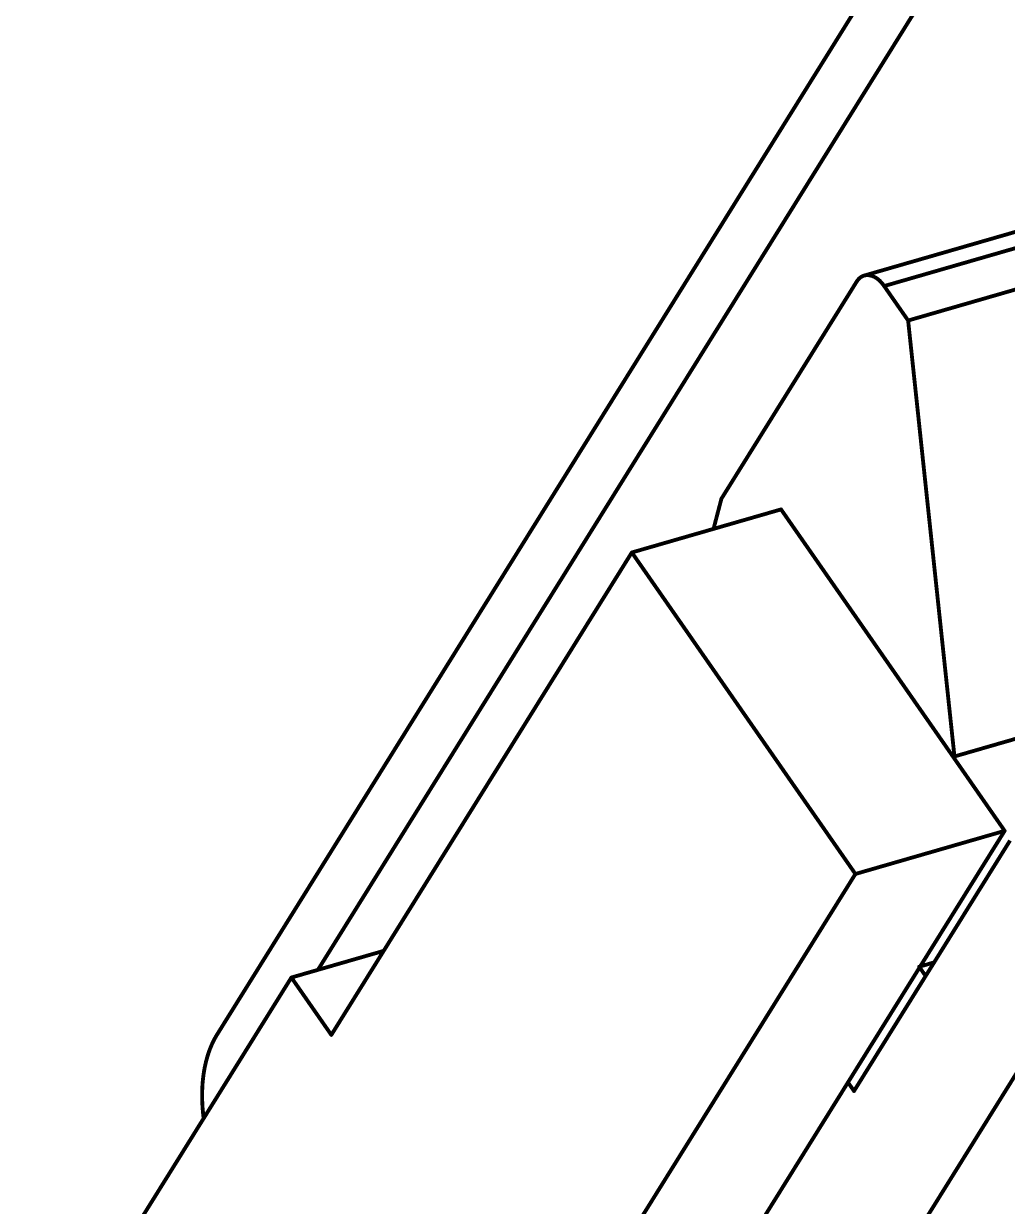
# Model space of a CAD drawing. Header units: millimetres. Extents: x 235 to 830, y 272 to 692.
# Drawn here: x 557.204 to 560.454, y 418.967 to 422.876 of the extents above; entities that cross this region are included whole.
import ezdxf

# ---------------------------------------------------------------- set-up
doc = ezdxf.new("R2010")
doc.units = ezdxf.units.MM
doc.layers.add('Mechanical1', color=6, linetype='Continuous')

msp = doc.modelspace()

# ---------------------------------------------------------------- linework, layer by layer
at = {"layer": 'Mechanical1', "const_width": 0.0127}
for points in [[(557.843, 419.5349), (561.1084, 424.778)], [(558.1761, 419.7485), (561.2139, 424.6262)], [(559.9813, 422.0431), (562.6381, 422.8107)], [(560.0472, 422.0084), (562.6693, 422.7659)], [(560.1264, 421.8945), (562.7484, 422.652)], [(559.5094, 421.3055), (559.9563, 422.0229)], [(559.9563, 422.0229), (559.9567, 422.0237)], [(559.958, 422.0255), (559.9585, 422.0263)], [(559.9585, 422.0263), (559.959, 422.0269)], [(559.959, 422.0269), (559.9594, 422.0275)], [(559.9594, 422.0275), (559.9599, 422.0281)], [(559.9599, 422.0281), (559.9603, 422.0286)], [(559.9603, 422.0286), (559.9607, 422.0291)], [(559.9607, 422.0291), (559.9611, 422.0295)], [(559.9611, 422.0295), (559.9614, 422.03)], [(559.9614, 422.03), (559.9618, 422.0304)], [(559.9618, 422.0304), (559.9622, 422.0308)], [(559.9622, 422.0308), (559.9625, 422.0312)], [(559.9625, 422.0312), (559.9629, 422.0316)], [(559.9629, 422.0316), (559.9632, 422.0319)], [(559.9632, 422.0319), (559.9636, 422.0323)], [(559.9636, 422.0323), (559.9639, 422.0326)], [(559.9639, 422.0326), (559.9643, 422.033)], [(559.9643, 422.033), (559.9646, 422.0333)], [(559.9646, 422.0333), (559.9649, 422.0336)], [(559.9649, 422.0336), (559.9653, 422.0339)], [(559.9653, 422.0339), (559.9656, 422.0342)], [(559.9656, 422.0342), (559.9659, 422.0345)], [(559.9659, 422.0345), (559.9663, 422.0348)], [(559.9663, 422.0348), (559.9666, 422.0351)], [(559.9666, 422.0351), (559.9669, 422.0354)], [(559.9669, 422.0354), (559.9673, 422.0357)], [(559.9673, 422.0357), (559.9676, 422.0359)], [(559.9676, 422.0359), (559.9679, 422.0362)], [(559.9679, 422.0362), (559.9683, 422.0365)], [(559.9683, 422.0365), (559.9686, 422.0367)], [(559.9686, 422.0367), (559.969, 422.037)], [(559.969, 422.037), (559.9693, 422.0372)], [(559.9693, 422.0372), (559.9696, 422.0375)], [(559.9696, 422.0375), (559.97, 422.0377)], [(559.97, 422.0377), (559.9703, 422.0379)], [(559.9703, 422.0379), (559.9707, 422.0382)], [(559.9807, 422.0429), (559.9813, 422.0431)], [(559.9813, 422.0431), (559.9818, 422.0433)], [(559.9824, 422.0434), (559.983, 422.0435)], [(559.983, 422.0435), (559.9835, 422.0437)], [(559.9835, 422.0437), (559.984, 422.0438)], [(559.984, 422.0438), (559.9846, 422.0439)], [(559.9846, 422.0439), (559.985, 422.044)], [(559.985, 422.044), (559.9855, 422.044)], [(559.9855, 422.044), (559.986, 422.0441)], [(559.986, 422.0441), (559.9864, 422.0442)], [(559.9864, 422.0442), (559.9869, 422.0442)], [(559.9869, 422.0442), (559.9873, 422.0443)], [(559.9873, 422.0443), (559.9878, 422.0443)], [(559.9878, 422.0443), (559.9883, 422.0444)], [(559.9883, 422.0444), (559.9888, 422.0444)], [(559.9888, 422.0444), (559.9892, 422.0444)], [(559.9892, 422.0444), (559.9897, 422.0444)], [(559.9897, 422.0444), (559.9902, 422.0445)], [(559.9902, 422.0445), (559.9906, 422.0445)], [(559.9906, 422.0445), (559.9911, 422.0445)], [(559.9911, 422.0445), (559.9915, 422.0445)], [(559.9915, 422.0445), (559.9919, 422.0445)], [(559.9919, 422.0445), (559.9923, 422.0445)], [(559.9923, 422.0445), (559.9927, 422.0445)], [(559.9927, 422.0445), (559.9931, 422.0444)], [(559.9931, 422.0444), (559.9935, 422.0444)], [(559.9935, 422.0444), (559.9939, 422.0444)], [(559.9939, 422.0444), (559.9944, 422.0444)], [(559.9944, 422.0444), (559.9948, 422.0443)], [(559.9948, 422.0443), (559.9953, 422.0443)], [(559.9953, 422.0443), (559.9958, 422.0443)], [(559.9958, 422.0443), (559.9963, 422.0442)], [(559.9963, 422.0442), (559.9967, 422.0441)], [(559.9967, 422.0441), (559.9972, 422.0441)], [(559.9972, 422.0441), (559.9977, 422.044)], [(559.9977, 422.044), (559.9982, 422.0439)], [(559.9982, 422.0439), (559.9987, 422.0439)], [(559.9987, 422.0439), (559.9991, 422.0438)], [(559.9991, 422.0438), (559.9996, 422.0437)], [(559.9996, 422.0437), (560.0001, 422.0436)], [(560.0001, 422.0436), (560.0006, 422.0435)], [(560.0006, 422.0435), (560.001, 422.0434)], [(560.001, 422.0434), (560.0015, 422.0433)], [(560.0015, 422.0433), (560.002, 422.0432)], [(560.002, 422.0432), (560.0025, 422.0431)], [(560.0025, 422.0431), (560.0031, 422.0429)], [(560.0031, 422.0429), (560.0036, 422.0428)], [(560.0036, 422.0428), (560.0042, 422.0427)], [(560.0042, 422.0427), (560.0047, 422.0425)], [(560.0047, 422.0425), (560.0053, 422.0423)], [(560.0053, 422.0423), (560.006, 422.0421)], [(560.006, 422.0421), (560.0066, 422.0419)], [(560.0066, 422.0419), (560.0073, 422.0417)], [(560.0073, 422.0417), (560.008, 422.0415)], [(560.008, 422.0415), (560.0087, 422.0412)], [(560.0087, 422.0412), (560.0096, 422.0409)], [(560.0096, 422.0409), (560.0105, 422.0405)], [(560.017, 422.0374), (560.0179, 422.0369)], [(560.0179, 422.0369), (560.0187, 422.0365)], [(560.0187, 422.0365), (560.0194, 422.036)], [(560.0194, 422.036), (560.0202, 422.0356)], [(560.0202, 422.0356), (560.0209, 422.0351)], [(560.0209, 422.0351), (560.0215, 422.0347)], [(560.0215, 422.0347), (560.0221, 422.0343)], [(560.0221, 422.0343), (560.0227, 422.0339)], [(560.0227, 422.0339), (560.0233, 422.0335)], [(560.0233, 422.0335), (560.0239, 422.0331)], [(560.0239, 422.0331), (560.0244, 422.0327)], [(560.0244, 422.0327), (560.0249, 422.0323)], [(560.0249, 422.0323), (560.0254, 422.032)], [(560.0254, 422.032), (560.0259, 422.0316)], [(560.0259, 422.0316), (560.0264, 422.0312)], [(560.0264, 422.0312), (560.0269, 422.0308)], [(560.0269, 422.0308), (560.0273, 422.0305)], [(560.0273, 422.0305), (560.0278, 422.0301)], [(560.0278, 422.0301), (560.0282, 422.0298)], [(560.0282, 422.0298), (560.0286, 422.0294)], [(560.0286, 422.0294), (560.029, 422.029)], [(560.029, 422.029), (560.0295, 422.0287)], [(560.0295, 422.0287), (560.0299, 422.0283)], [(560.0299, 422.0283), (560.0303, 422.028)], [(560.0303, 422.028), (560.0307, 422.0276)], [(560.0307, 422.0276), (560.0311, 422.0272)], [(560.0311, 422.0272), (560.0315, 422.0268)], [(560.0315, 422.0268), (560.0319, 422.0265)], [(560.0319, 422.0265), (560.0323, 422.0261)], [(560.0323, 422.0261), (560.0326, 422.0258)], [(560.0326, 422.0258), (560.0329, 422.0255)], [(560.0329, 422.0255), (560.0333, 422.0252)], [(560.0333, 422.0252), (560.0336, 422.0248)], [(560.0336, 422.0248), (560.034, 422.0245)], [(560.034, 422.0245), (560.0343, 422.0242)], [(560.0343, 422.0242), (560.0346, 422.0238)], [(560.0346, 422.0238), (560.0349, 422.0235)], [(560.0349, 422.0235), (560.0353, 422.0231)], [(560.0353, 422.0231), (560.0356, 422.0228)], [(560.0356, 422.0228), (560.0359, 422.0225)], [(560.0359, 422.0225), (560.0362, 422.0221)], [(560.0362, 422.0221), (560.0366, 422.0218)], [(560.0366, 422.0218), (560.0369, 422.0214)], [(560.0369, 422.0214), (560.0372, 422.0211)], [(560.0372, 422.0211), (560.0375, 422.0207)], [(560.0375, 422.0207), (560.0378, 422.0204)], [(560.0378, 422.0204), (560.0382, 422.02)], [(560.0382, 422.02), (560.0385, 422.0197)], [(560.0385, 422.0197), (560.0388, 422.0193)], [(560.0388, 422.0193), (560.0391, 422.0189)], [(560.0391, 422.0189), (560.0393, 422.0186)], [(560.0393, 422.0186), (560.0396, 422.0183)], [(560.0396, 422.0183), (560.0399, 422.018)], [(560.0399, 422.018), (560.0401, 422.0177)], [(560.0401, 422.0177), (560.0404, 422.0174)], [(560.0404, 422.0174), (560.0406, 422.0171)], [(560.0406, 422.0171), (560.0409, 422.0168)], [(560.0409, 422.0168), (560.0411, 422.0165)], [(560.0411, 422.0165), (560.0414, 422.0162)], [(560.0414, 422.0162), (560.0416, 422.0159)], [(560.0416, 422.0159), (560.0418, 422.0156)], [(560.0418, 422.0156), (560.0421, 422.0153)], [(560.0421, 422.0153), (560.0423, 422.015)], [(560.0423, 422.015), (560.0426, 422.0147)], [(560.0426, 422.0147), (560.0428, 422.0144)], [(560.0428, 422.0144), (560.0431, 422.0141)], [(560.0431, 422.0141), (560.0433, 422.0137)], [(560.0433, 422.0137), (560.0435, 422.0134)], [(560.0435, 422.0134), (560.0438, 422.0131)], [(560.0438, 422.0131), (560.044, 422.0128)], [(560.044, 422.0128), (560.0442, 422.0125)], [(560.0442, 422.0125), (560.0445, 422.0122)], [(560.0445, 422.0122), (560.0447, 422.0119)], [(560.0447, 422.0119), (560.0449, 422.0115)], [(560.0449, 422.0115), (560.0452, 422.0112)], [(560.0452, 422.0112), (560.0454, 422.0109)], [(560.0454, 422.0109), (560.0456, 422.0106)], [(560.0456, 422.0106), (560.0459, 422.0103)], [(560.0459, 422.0103), (560.0461, 422.01)], [(560.0461, 422.01), (560.0463, 422.0096)], [(560.0463, 422.0096), (560.0465, 422.0093)], [(560.0465, 422.0093), (560.0468, 422.009)], [(560.0468, 422.009), (560.047, 422.0087)], [(560.047, 422.0087), (560.0472, 422.0084)], [(560.0472, 422.0084), (560.1264, 421.8945)], [(560.1264, 421.8945), (560.2795, 420.4538)], [(560.2795, 420.4538), (563.6083, 421.4155)], [(559.2134, 421.1279), (559.7065, 421.2703)], [(559.4834, 421.2059), (559.5094, 421.3055)], [(559.7065, 421.2703), (560.4454, 420.2079)], [(558.2204, 419.5335), (559.2134, 421.1279)], [(559.2134, 421.1279), (559.9522, 420.0654)], [(559.4524, 418.6135), (560.4454, 420.2079)], [(559.9476, 419.3481), (560.4632, 420.1759)], [(559.9522, 420.0654), (560.4454, 420.2079)], [(558.8065, 418.2258), (559.9522, 420.0654)], [(558.0884, 419.7232), (558.3934, 419.8113)], [(560.163, 419.7589), (560.1843, 419.7282)], [(560.1664, 419.7599), (560.2123, 419.7732)], [(557.21, 418.3128), (558.0884, 419.7232)], [(558.0884, 419.7232), (558.2204, 419.5335)], [(559.9632, 418.57), (560.5972, 419.588)], [(557.8289, 419.5092), (557.8299, 419.5113)], [(557.8299, 419.5113), (557.8309, 419.5133)], [(557.8309, 419.5133), (557.8316, 419.5147)], [(557.8316, 419.5147), (557.8323, 419.516)], [(557.8323, 419.516), (557.833, 419.5173)], [(557.833, 419.5173), (557.8336, 419.5186)], [(557.8336, 419.5186), (557.8343, 419.5199)], [(557.8343, 419.5199), (557.835, 419.5213)], [(557.835, 419.5213), (557.8357, 419.5226)], [(557.8357, 419.5226), (557.8365, 419.5239)], [(557.8365, 419.5239), (557.8372, 419.5252)], [(557.8372, 419.5252), (557.838, 419.5265)], [(557.838, 419.5265), (557.8388, 419.5279)], [(557.8388, 419.5279), (557.8396, 419.5293)], [(557.8396, 419.5293), (557.8404, 419.5307)], [(557.8404, 419.5307), (557.8412, 419.532)], [(557.8412, 419.532), (557.842, 419.5334)], [(557.842, 419.5334), (557.843, 419.5349)], [(557.8131, 419.4692), (557.8138, 419.4713)], [(557.8138, 419.4713), (557.8145, 419.4735)], [(557.8145, 419.4735), (557.8152, 419.4756)], [(557.8152, 419.4756), (557.816, 419.4777)], [(557.816, 419.4777), (557.8167, 419.4798)], [(557.8167, 419.4798), (557.8175, 419.4819)], [(557.8175, 419.4819), (557.8182, 419.484)], [(557.8182, 419.484), (557.819, 419.4861)], [(557.819, 419.4861), (557.8198, 419.4882)], [(557.8198, 419.4882), (557.8207, 419.4902)], [(557.8207, 419.4902), (557.8215, 419.4923)], [(557.8215, 419.4923), (557.8223, 419.4944)], [(557.8223, 419.4944), (557.8232, 419.4964)], [(557.8232, 419.4964), (557.8241, 419.4986)], [(557.8241, 419.4986), (557.825, 419.5007)], [(557.825, 419.5007), (557.826, 419.5029)], [(557.826, 419.5029), (557.827, 419.505)], [(557.827, 419.505), (557.8279, 419.5071)], [(557.8279, 419.5071), (557.8289, 419.5092)], [(557.8031, 419.4309), (557.8036, 419.4335)], [(557.8036, 419.4335), (557.8043, 419.4365)], [(557.8043, 419.4365), (557.8044, 419.4372)], [(557.8044, 419.4372), (557.805, 419.4396)], [(557.805, 419.4396), (557.8055, 419.442)], [(557.8055, 419.442), (557.8061, 419.4443)], [(557.8061, 419.4443), (557.8067, 419.4467)], [(557.8067, 419.4467), (557.8073, 419.449)], [(557.8073, 419.449), (557.8079, 419.4512)], [(557.8079, 419.4512), (557.8085, 419.4535)], [(557.8085, 419.4535), (557.8091, 419.4558)], [(557.8091, 419.4558), (557.8097, 419.458)], [(557.8097, 419.458), (557.8104, 419.4603)], [(557.8104, 419.4603), (557.8111, 419.4625)], [(557.8111, 419.4625), (557.8117, 419.4647)], [(557.8117, 419.4647), (557.8124, 419.467)], [(557.8124, 419.467), (557.8131, 419.4692)], [(557.7968, 419.3919), (557.7972, 419.3958)], [(557.7972, 419.3958), (557.7976, 419.3983)], [(557.7976, 419.3983), (557.7979, 419.4007)], [(557.7979, 419.4007), (557.7982, 419.4032)], [(557.7982, 419.4032), (557.7986, 419.4056)], [(557.7986, 419.4056), (557.7989, 419.4081)], [(557.7989, 419.4081), (557.7993, 419.4106)], [(557.7993, 419.4106), (557.7997, 419.413)], [(557.7997, 419.413), (557.8001, 419.4154)], [(557.8001, 419.4154), (557.8006, 419.4179)], [(557.8006, 419.4179), (557.801, 419.4205)], [(557.801, 419.4205), (557.8015, 419.4231)], [(557.8015, 419.4231), (557.802, 419.4257)], [(557.802, 419.4257), (557.8025, 419.4283)], [(557.8025, 419.4283), (557.8031, 419.4309)], [(557.7938, 419.3517), (557.7939, 419.3563)], [(557.7939, 419.3563), (557.7942, 419.361)], [(557.7942, 419.361), (557.7944, 419.3654)], [(557.7944, 419.3654), (557.7947, 419.3698)], [(557.7947, 419.3698), (557.795, 419.3743)], [(557.795, 419.3743), (557.7954, 419.3787)], [(557.7954, 419.3787), (557.7958, 419.3831)], [(557.7958, 419.3831), (557.7963, 419.3875)], [(557.7963, 419.3875), (557.7968, 419.3919)], [(559.9277, 419.3767), (559.9476, 419.3481)], [(557.7935, 419.3379), (557.7935, 419.3425)], [(557.7935, 419.3332), (557.7935, 419.3286)], [(557.7935, 419.3286), (557.7935, 419.3238)], [(557.7935, 419.3425), (557.7936, 419.3471)], [(557.7935, 419.3238), (557.7936, 419.319)], [(557.7936, 419.3471), (557.7938, 419.3517)], [(557.7936, 419.319), (557.7938, 419.3142)], [(557.7938, 419.3142), (557.794, 419.3094)], [(557.794, 419.3094), (557.7942, 419.3044)], [(557.7942, 419.3044), (557.7945, 419.2995)], [(557.7945, 419.2995), (557.7948, 419.2943)], [(557.7948, 419.2943), (557.7952, 419.2892)], [(557.7952, 419.2892), (557.7957, 419.2839)], [(557.7957, 419.2839), (557.7962, 419.2786)], [(557.7962, 419.2786), (557.7967, 419.2731)], [(557.7967, 419.2731), (557.7973, 419.2674)], [(557.7973, 419.2674), (557.798, 419.2616)], [(557.798, 419.2616), (557.7982, 419.2599)]]:
    msp.add_lwpolyline(points, dxfattribs=at)
at = {"layer": 'Mechanical1', "const_width": 0.00635}
for points in [[(559.9531, 422.0229, 1), (559.9594, 422.0229, 1)], [(559.9531, 422.0229, 1), (559.9594, 422.0229, 1)], [(559.9536, 422.0237, 1), (559.9599, 422.0237, 1)], [(559.9536, 422.0237, 1), (559.9599, 422.0237, 1)], [(559.9542, 422.0247, 1), (559.9606, 422.0247, 1)], [(559.9542, 422.0247, 1), (559.9606, 422.0247, 1)], [(559.9548, 422.0255, 1), (559.9612, 422.0255, 1)], [(559.9548, 422.0255, 1), (559.9612, 422.0255, 1)], [(559.9553, 422.0263, 1), (559.9617, 422.0263, 1)], [(559.9553, 422.0263, 1), (559.9617, 422.0263, 1)], [(559.9558, 422.0269, 1), (559.9622, 422.0269, 1)], [(559.9558, 422.0269, 1), (559.9622, 422.0269, 1)], [(559.9563, 422.0275, 1), (559.9626, 422.0275, 1)], [(559.9563, 422.0275, 1), (559.9626, 422.0275, 1)], [(559.9567, 422.0281, 1), (559.963, 422.0281, 1)], [(559.9567, 422.0281, 1), (559.963, 422.0281, 1)], [(559.9571, 422.0286, 1), (559.9634, 422.0286, 1)], [(559.9571, 422.0286, 1), (559.9634, 422.0286, 1)], [(559.9575, 422.0291, 1), (559.9639, 422.0291, 1)], [(559.9575, 422.0291, 1), (559.9639, 422.0291, 1)], [(559.9579, 422.0295, 1), (559.9642, 422.0295, 1)], [(559.9579, 422.0295, 1), (559.9642, 422.0295, 1)], [(559.9583, 422.03, 1), (559.9646, 422.03, 1)], [(559.9583, 422.03, 1), (559.9646, 422.03, 1)], [(559.9586, 422.0304, 1), (559.965, 422.0304, 1)], [(559.9586, 422.0304, 1), (559.965, 422.0304, 1)], [(559.959, 422.0308, 1), (559.9653, 422.0308, 1)], [(559.959, 422.0308, 1), (559.9653, 422.0308, 1)], [(559.9593, 422.0312, 1), (559.9657, 422.0312, 1)], [(559.9593, 422.0312, 1), (559.9657, 422.0312, 1)], [(559.9597, 422.0316, 1), (559.966, 422.0316, 1)], [(559.9597, 422.0316, 1), (559.966, 422.0316, 1)], [(559.9601, 422.0319, 1), (559.9664, 422.0319, 1)], [(559.9601, 422.0319, 1), (559.9664, 422.0319, 1)], [(559.9604, 422.0323, 1), (559.9667, 422.0323, 1)], [(559.9604, 422.0323, 1), (559.9667, 422.0323, 1)], [(559.9607, 422.0326, 1), (559.9671, 422.0326, 1)], [(559.9607, 422.0326, 1), (559.9671, 422.0326, 1)], [(559.9611, 422.033, 1), (559.9674, 422.033, 1)], [(559.9611, 422.033, 1), (559.9674, 422.033, 1)], [(559.9614, 422.0333, 1), (559.9678, 422.0333, 1)], [(559.9614, 422.0333, 1), (559.9678, 422.0333, 1)], [(559.9618, 422.0336, 1), (559.9681, 422.0336, 1)], [(559.9618, 422.0336, 1), (559.9681, 422.0336, 1)], [(559.9621, 422.0339, 1), (559.9684, 422.0339, 1)], [(559.9621, 422.0339, 1), (559.9684, 422.0339, 1)], [(559.9624, 422.0342, 1), (559.9688, 422.0342, 1)], [(559.9624, 422.0342, 1), (559.9688, 422.0342, 1)], [(559.9628, 422.0345, 1), (559.9691, 422.0345, 1)], [(559.9628, 422.0345, 1), (559.9691, 422.0345, 1)], [(559.9631, 422.0348, 1), (559.9694, 422.0348, 1)], [(559.9631, 422.0348, 1), (559.9694, 422.0348, 1)], [(559.9634, 422.0351, 1), (559.9698, 422.0351, 1)], [(559.9634, 422.0351, 1), (559.9698, 422.0351, 1)], [(559.9638, 422.0354, 1), (559.9701, 422.0354, 1)], [(559.9638, 422.0354, 1), (559.9701, 422.0354, 1)], [(559.9641, 422.0357, 1), (559.9705, 422.0357, 1)], [(559.9641, 422.0357, 1), (559.9705, 422.0357, 1)], [(559.9644, 422.0359, 1), (559.9708, 422.0359, 1)], [(559.9644, 422.0359, 1), (559.9708, 422.0359, 1)], [(559.9648, 422.0362, 1), (559.9711, 422.0362, 1)], [(559.9648, 422.0362, 1), (559.9711, 422.0362, 1)], [(559.9651, 422.0365, 1), (559.9715, 422.0365, 1)], [(559.9651, 422.0365, 1), (559.9715, 422.0365, 1)], [(559.9654, 422.0367, 1), (559.9718, 422.0367, 1)], [(559.9654, 422.0367, 1), (559.9718, 422.0367, 1)], [(559.9658, 422.037, 1), (559.9721, 422.037, 1)], [(559.9658, 422.037, 1), (559.9721, 422.037, 1)], [(559.9661, 422.0372, 1), (559.9725, 422.0372, 1)], [(559.9661, 422.0372, 1), (559.9725, 422.0372, 1)], [(559.9665, 422.0375, 1), (559.9728, 422.0375, 1)], [(559.9665, 422.0375, 1), (559.9728, 422.0375, 1)], [(559.9668, 422.0377, 1), (559.9732, 422.0377, 1)], [(559.9668, 422.0377, 1), (559.9732, 422.0377, 1)], [(559.9672, 422.0379, 1), (559.9735, 422.0379, 1)], [(559.9672, 422.0379, 1), (559.9735, 422.0379, 1)], [(559.9675, 422.0382, 1), (559.9739, 422.0382, 1)], [(559.9675, 422.0382, 1), (559.9739, 422.0382, 1)], [(559.9725, 422.041, 1), (559.9788, 422.041, 1)], [(559.9725, 422.041, 1), (559.9788, 422.041, 1)], [(559.9737, 422.0415, 1), (559.9801, 422.0415, 1)], [(559.9737, 422.0415, 1), (559.9801, 422.0415, 1)], [(559.9747, 422.0419, 1), (559.981, 422.0419, 1)], [(559.9747, 422.0419, 1), (559.981, 422.0419, 1)], [(559.9755, 422.0422, 1), (559.9818, 422.0422, 1)], [(559.9755, 422.0422, 1), (559.9818, 422.0422, 1)], [(559.9762, 422.0425, 1), (559.9826, 422.0425, 1)], [(559.9762, 422.0425, 1), (559.9826, 422.0425, 1)], [(559.9769, 422.0427, 1), (559.9832, 422.0427, 1)], [(559.9769, 422.0427, 1), (559.9832, 422.0427, 1)], [(559.9775, 422.0429, 1), (559.9839, 422.0429, 1)], [(559.9775, 422.0429, 1), (559.9839, 422.0429, 1)], [(559.9781, 422.0431, 1), (559.9844, 422.0431, 1)], [(559.9781, 422.0431, 1), (559.9845, 422.0431, 1)], [(559.9781, 422.0431, 1), (559.9845, 422.0431, 1)], [(559.9786, 422.0433, 1), (559.985, 422.0433, 1)], [(559.9786, 422.0433, 1), (559.985, 422.0433, 1)], [(559.9793, 422.0434, 1), (559.9856, 422.0434, 1)], [(559.9793, 422.0434, 1), (559.9856, 422.0434, 1)], [(559.9798, 422.0435, 1), (559.9861, 422.0435, 1)], [(559.9798, 422.0435, 1), (559.9861, 422.0435, 1)], [(559.9803, 422.0437, 1), (559.9867, 422.0437, 1)], [(559.9803, 422.0437, 1), (559.9867, 422.0437, 1)], [(559.9809, 422.0438, 1), (559.9872, 422.0438, 1)], [(559.9809, 422.0438, 1), (559.9872, 422.0438, 1)], [(559.9814, 422.0439, 1), (559.9877, 422.0439, 1)], [(559.9814, 422.0439, 1), (559.9877, 422.0439, 1)], [(559.9818, 422.044, 1), (559.9882, 422.044, 1)], [(559.9818, 422.044, 1), (559.9882, 422.044, 1)], [(559.9823, 422.044, 1), (559.9887, 422.044, 1)], [(559.9823, 422.044, 1), (559.9887, 422.044, 1)], [(559.9828, 422.0441, 1), (559.9891, 422.0441, 1)], [(559.9828, 422.0441, 1), (559.9891, 422.0441, 1)], [(559.9832, 422.0442, 1), (559.9896, 422.0442, 1)], [(559.9832, 422.0442, 1), (559.9896, 422.0442, 1)], [(559.9837, 422.0442, 1), (559.9901, 422.0442, 1)], [(559.9837, 422.0442, 1), (559.9901, 422.0442, 1)], [(559.9842, 422.0443, 1), (559.9905, 422.0443, 1)], [(559.9842, 422.0443, 1), (559.9905, 422.0443, 1)], [(559.9846, 422.0443, 1), (559.991, 422.0443, 1)], [(559.9846, 422.0443, 1), (559.991, 422.0443, 1)], [(559.9851, 422.0444, 1), (559.9915, 422.0444, 1)], [(559.9851, 422.0444, 1), (559.9915, 422.0444, 1)], [(559.9856, 422.0444, 1), (559.9919, 422.0444, 1)], [(559.9856, 422.0444, 1), (559.9919, 422.0444, 1)], [(559.9861, 422.0444, 1), (559.9924, 422.0444, 1)], [(559.9861, 422.0444, 1), (559.9924, 422.0444, 1)], [(559.9865, 422.0444, 1), (559.9929, 422.0444, 1)], [(559.9865, 422.0444, 1), (559.9929, 422.0444, 1)], [(559.987, 422.0445, 1), (559.9933, 422.0445, 1)], [(559.987, 422.0445, 1), (559.9933, 422.0445, 1)], [(559.9875, 422.0445, 1), (559.9938, 422.0445, 1)], [(559.9875, 422.0445, 1), (559.9938, 422.0445, 1)], [(559.9879, 422.0445, 1), (559.9943, 422.0445, 1)], [(559.9879, 422.0445, 1), (559.9943, 422.0445, 1)], [(559.9883, 422.0445, 1), (559.9947, 422.0445, 1)], [(559.9883, 422.0445, 1), (559.9947, 422.0445, 1)], [(559.9887, 422.0445, 1), (559.9951, 422.0445, 1)], [(559.9887, 422.0445, 1), (559.9951, 422.0445, 1)], [(559.9891, 422.0445, 1), (559.9955, 422.0445, 1)], [(559.9891, 422.0445, 1), (559.9955, 422.0445, 1)], [(559.9895, 422.0445, 1), (559.9959, 422.0445, 1)], [(559.9895, 422.0445, 1), (559.9959, 422.0445, 1)], [(559.9899, 422.0444, 1), (559.9963, 422.0444, 1)], [(559.9899, 422.0444, 1), (559.9963, 422.0444, 1)], [(559.9903, 422.0444, 1), (559.9967, 422.0444, 1)], [(559.9903, 422.0444, 1), (559.9967, 422.0444, 1)], [(559.9907, 422.0444, 1), (559.9971, 422.0444, 1)], [(559.9907, 422.0444, 1), (559.9971, 422.0444, 1)], [(559.9912, 422.0444, 1), (559.9975, 422.0444, 1)], [(559.9912, 422.0444, 1), (559.9975, 422.0444, 1)], [(559.9917, 422.0443, 1), (559.998, 422.0443, 1)], [(559.9917, 422.0443, 1), (559.998, 422.0443, 1)], [(559.9921, 422.0443, 1), (559.9985, 422.0443, 1)], [(559.9921, 422.0443, 1), (559.9985, 422.0443, 1)], [(559.9926, 422.0443, 1), (559.999, 422.0443, 1)], [(559.9926, 422.0443, 1), (559.999, 422.0443, 1)], [(559.9931, 422.0442, 1), (559.9994, 422.0442, 1)], [(559.9931, 422.0442, 1), (559.9994, 422.0442, 1)], [(559.9936, 422.0441, 1), (559.9999, 422.0441, 1)], [(559.9936, 422.0441, 1), (559.9999, 422.0441, 1)], [(559.9941, 422.0441, 1), (560.0004, 422.0441, 1)], [(559.9941, 422.0441, 1), (560.0004, 422.0441, 1)], [(559.9945, 422.044, 1), (560.0009, 422.044, 1)], [(559.9945, 422.044, 1), (560.0009, 422.044, 1)], [(559.995, 422.0439, 1), (560.0014, 422.0439, 1)], [(559.995, 422.0439, 1), (560.0014, 422.0439, 1)], [(559.9955, 422.0439, 1), (560.0018, 422.0439, 1)], [(559.9955, 422.0439, 1), (560.0018, 422.0439, 1)], [(559.996, 422.0438, 1), (560.0023, 422.0438, 1)], [(559.996, 422.0438, 1), (560.0023, 422.0438, 1)], [(559.9964, 422.0437, 1), (560.0028, 422.0437, 1)], [(559.9964, 422.0437, 1), (560.0028, 422.0437, 1)], [(559.9969, 422.0436, 1), (560.0033, 422.0436, 1)], [(559.9969, 422.0436, 1), (560.0033, 422.0436, 1)], [(559.9974, 422.0435, 1), (560.0037, 422.0435, 1)], [(559.9974, 422.0435, 1), (560.0037, 422.0435, 1)], [(559.9979, 422.0434, 1), (560.0042, 422.0434, 1)], [(559.9979, 422.0434, 1), (560.0042, 422.0434, 1)], [(559.9983, 422.0433, 1), (560.0047, 422.0433, 1)], [(559.9983, 422.0433, 1), (560.0047, 422.0433, 1)], [(559.9988, 422.0432, 1), (560.0051, 422.0432, 1)], [(559.9988, 422.0432, 1), (560.0051, 422.0432, 1)], [(559.9993, 422.0431, 1), (560.0057, 422.0431, 1)], [(559.9993, 422.0431, 1), (560.0057, 422.0431, 1)], [(559.9999, 422.0429, 1), (560.0063, 422.0429, 1)], [(559.9999, 422.0429, 1), (560.0063, 422.0429, 1)], [(560.0004, 422.0428, 1), (560.0068, 422.0428, 1)], [(560.0004, 422.0428, 1), (560.0068, 422.0428, 1)], [(560.001, 422.0427, 1), (560.0073, 422.0427, 1)], [(560.001, 422.0427, 1), (560.0073, 422.0427, 1)], [(560.0015, 422.0425, 1), (560.0079, 422.0425, 1)], [(560.0015, 422.0425, 1), (560.0079, 422.0425, 1)], [(560.0022, 422.0423, 1), (560.0085, 422.0423, 1)], [(560.0022, 422.0423, 1), (560.0085, 422.0423, 1)], [(560.0028, 422.0421, 1), (560.0091, 422.0421, 1)], [(560.0028, 422.0421, 1), (560.0091, 422.0421, 1)], [(560.0034, 422.0419, 1), (560.0098, 422.0419, 1)], [(560.0034, 422.0419, 1), (560.0098, 422.0419, 1)], [(560.0041, 422.0417, 1), (560.0104, 422.0417, 1)], [(560.0041, 422.0417, 1), (560.0104, 422.0417, 1)], [(560.0048, 422.0415, 1), (560.0111, 422.0415, 1)], [(560.0048, 422.0415, 1), (560.0111, 422.0415, 1)], [(560.0056, 422.0412, 1), (560.0119, 422.0412, 1)], [(560.0056, 422.0412, 1), (560.0119, 422.0412, 1)], [(560.0064, 422.0409, 1), (560.0127, 422.0409, 1)], [(560.0064, 422.0409, 1), (560.0127, 422.0409, 1)], [(560.0073, 422.0405, 1), (560.0136, 422.0405, 1)], [(560.0073, 422.0405, 1), (560.0136, 422.0405, 1)], [(560.0083, 422.0401, 1), (560.0147, 422.0401, 1)], [(560.0083, 422.0401, 1), (560.0147, 422.0401, 1)], [(560.0096, 422.0395, 1), (560.016, 422.0395, 1)], [(560.0096, 422.0395, 1), (560.016, 422.0395, 1)], [(560.0114, 422.0387, 1), (560.0177, 422.0387, 1)], [(560.0114, 422.0387, 1), (560.0177, 422.0387, 1)], [(560.0128, 422.038, 1), (560.0191, 422.038, 1)], [(560.0128, 422.038, 1), (560.0191, 422.038, 1)], [(560.0138, 422.0374, 1), (560.0201, 422.0374, 1)], [(560.0138, 422.0374, 1), (560.0201, 422.0374, 1)], [(560.0147, 422.0369, 1), (560.021, 422.0369, 1)], [(560.0147, 422.0369, 1), (560.021, 422.0369, 1)], [(560.0155, 422.0365, 1), (560.0219, 422.0365, 1)], [(560.0155, 422.0365, 1), (560.0219, 422.0365, 1)], [(560.0163, 422.036, 1), (560.0226, 422.036, 1)], [(560.0163, 422.036, 1), (560.0226, 422.036, 1)], [(560.017, 422.0356, 1), (560.0234, 422.0356, 1)], [(560.017, 422.0356, 1), (560.0234, 422.0356, 1)], [(560.0177, 422.0351, 1), (560.024, 422.0351, 1)], [(560.0177, 422.0351, 1), (560.024, 422.0351, 1)], [(560.0184, 422.0347, 1), (560.0247, 422.0347, 1)], [(560.0184, 422.0347, 1), (560.0247, 422.0347, 1)], [(560.019, 422.0343, 1), (560.0253, 422.0343, 1)], [(560.019, 422.0343, 1), (560.0253, 422.0343, 1)], [(560.0195, 422.0339, 1), (560.0259, 422.0339, 1)], [(560.0195, 422.0339, 1), (560.0259, 422.0339, 1)], [(560.0201, 422.0335, 1), (560.0265, 422.0335, 1)], [(560.0201, 422.0335, 1), (560.0265, 422.0335, 1)], [(560.0207, 422.0331, 1), (560.0271, 422.0331, 1)], [(560.0207, 422.0331, 1), (560.0271, 422.0331, 1)], [(560.0212, 422.0327, 1), (560.0276, 422.0327, 1)], [(560.0212, 422.0327, 1), (560.0276, 422.0327, 1)], [(560.0217, 422.0323, 1), (560.0281, 422.0323, 1)], [(560.0217, 422.0323, 1), (560.0281, 422.0323, 1)], [(560.0222, 422.032, 1), (560.0286, 422.032, 1)], [(560.0222, 422.032, 1), (560.0286, 422.032, 1)], [(560.0227, 422.0316, 1), (560.0291, 422.0316, 1)], [(560.0227, 422.0316, 1), (560.0291, 422.0316, 1)], [(560.0232, 422.0312, 1), (560.0296, 422.0312, 1)], [(560.0232, 422.0312, 1), (560.0296, 422.0312, 1)], [(560.0237, 422.0308, 1), (560.0301, 422.0308, 1)], [(560.0237, 422.0308, 1), (560.0301, 422.0308, 1)], [(560.0242, 422.0305, 1), (560.0305, 422.0305, 1)], [(560.0242, 422.0305, 1), (560.0305, 422.0305, 1)], [(560.0246, 422.0301, 1), (560.0309, 422.0301, 1)], [(560.0246, 422.0301, 1), (560.0309, 422.0301, 1)], [(560.025, 422.0298, 1), (560.0314, 422.0298, 1)], [(560.025, 422.0298, 1), (560.0314, 422.0298, 1)], [(560.0254, 422.0294, 1), (560.0318, 422.0294, 1)], [(560.0254, 422.0294, 1), (560.0318, 422.0294, 1)], [(560.0259, 422.029, 1), (560.0322, 422.029, 1)], [(560.0259, 422.029, 1), (560.0322, 422.029, 1)], [(560.0263, 422.0287, 1), (560.0326, 422.0287, 1)], [(560.0263, 422.0287, 1), (560.0326, 422.0287, 1)], [(560.0267, 422.0283, 1), (560.033, 422.0283, 1)], [(560.0267, 422.0283, 1), (560.033, 422.0283, 1)], [(560.0271, 422.028, 1), (560.0335, 422.028, 1)], [(560.0271, 422.028, 1), (560.0335, 422.028, 1)], [(560.0275, 422.0276, 1), (560.0339, 422.0276, 1)], [(560.0275, 422.0276, 1), (560.0339, 422.0276, 1)], [(560.0279, 422.0272, 1), (560.0343, 422.0272, 1)], [(560.0279, 422.0272, 1), (560.0343, 422.0272, 1)], [(560.0283, 422.0268, 1), (560.0347, 422.0268, 1)], [(560.0283, 422.0268, 1), (560.0347, 422.0268, 1)], [(560.0287, 422.0265, 1), (560.0351, 422.0265, 1)], [(560.0287, 422.0265, 1), (560.0351, 422.0265, 1)], [(560.0291, 422.0261, 1), (560.0354, 422.0261, 1)], [(560.0291, 422.0261, 1), (560.0354, 422.0261, 1)], [(560.0294, 422.0258, 1), (560.0358, 422.0258, 1)], [(560.0294, 422.0258, 1), (560.0358, 422.0258, 1)], [(560.0298, 422.0255, 1), (560.0361, 422.0255, 1)], [(560.0298, 422.0255, 1), (560.0361, 422.0255, 1)], [(560.0301, 422.0252, 1), (560.0365, 422.0252, 1)], [(560.0301, 422.0252, 1), (560.0365, 422.0252, 1)], [(560.0304, 422.0248, 1), (560.0368, 422.0248, 1)], [(560.0304, 422.0248, 1), (560.0368, 422.0248, 1)], [(560.0308, 422.0245, 1), (560.0371, 422.0245, 1)], [(560.0308, 422.0245, 1), (560.0371, 422.0245, 1)], [(560.0311, 422.0242, 1), (560.0375, 422.0242, 1)], [(560.0311, 422.0242, 1), (560.0375, 422.0242, 1)], [(560.0314, 422.0238, 1), (560.0378, 422.0238, 1)], [(560.0314, 422.0238, 1), (560.0378, 422.0238, 1)], [(560.0318, 422.0235, 1), (560.0381, 422.0235, 1)], [(560.0318, 422.0235, 1), (560.0381, 422.0235, 1)], [(560.0321, 422.0231, 1), (560.0385, 422.0231, 1)], [(560.0321, 422.0231, 1), (560.0385, 422.0231, 1)], [(560.0324, 422.0228, 1), (560.0388, 422.0228, 1)], [(560.0324, 422.0228, 1), (560.0388, 422.0228, 1)], [(560.0328, 422.0225, 1), (560.0391, 422.0225, 1)], [(560.0328, 422.0225, 1), (560.0391, 422.0225, 1)], [(560.0331, 422.0221, 1), (560.0394, 422.0221, 1)], [(560.0331, 422.0221, 1), (560.0394, 422.0221, 1)], [(560.0334, 422.0218, 1), (560.0397, 422.0218, 1)], [(560.0334, 422.0218, 1), (560.0397, 422.0218, 1)], [(560.0337, 422.0214, 1), (560.0401, 422.0214, 1)], [(560.0337, 422.0214, 1), (560.0401, 422.0214, 1)], [(560.034, 422.0211, 1), (560.0404, 422.0211, 1)], [(560.034, 422.0211, 1), (560.0404, 422.0211, 1)], [(560.0344, 422.0207, 1), (560.0407, 422.0207, 1)], [(560.0344, 422.0207, 1), (560.0407, 422.0207, 1)], [(560.0347, 422.0204, 1), (560.041, 422.0204, 1)], [(560.0347, 422.0204, 1), (560.041, 422.0204, 1)], [(560.035, 422.02, 1), (560.0413, 422.02, 1)], [(560.035, 422.02, 1), (560.0413, 422.02, 1)], [(560.0353, 422.0197, 1), (560.0416, 422.0197, 1)], [(560.0353, 422.0197, 1), (560.0416, 422.0197, 1)], [(560.0356, 422.0193, 1), (560.042, 422.0193, 1)], [(560.0356, 422.0193, 1), (560.042, 422.0193, 1)], [(560.0359, 422.0189, 1), (560.0423, 422.0189, 1)], [(560.0359, 422.0189, 1), (560.0423, 422.0189, 1)], [(560.0362, 422.0186, 1), (560.0425, 422.0186, 1)], [(560.0362, 422.0186, 1), (560.0425, 422.0186, 1)], [(560.0364, 422.0183, 1), (560.0428, 422.0183, 1)], [(560.0364, 422.0183, 1), (560.0428, 422.0183, 1)], [(560.0367, 422.018, 1), (560.043, 422.018, 1)], [(560.0367, 422.018, 1), (560.043, 422.018, 1)], [(560.0369, 422.0177, 1), (560.0433, 422.0177, 1)], [(560.0369, 422.0177, 1), (560.0433, 422.0177, 1)], [(560.0372, 422.0174, 1), (560.0435, 422.0174, 1)], [(560.0372, 422.0174, 1), (560.0435, 422.0174, 1)], [(560.0374, 422.0171, 1), (560.0438, 422.0171, 1)], [(560.0374, 422.0171, 1), (560.0438, 422.0171, 1)], [(560.0377, 422.0168, 1), (560.044, 422.0168, 1)], [(560.0377, 422.0168, 1), (560.044, 422.0168, 1)], [(560.0379, 422.0165, 1), (560.0443, 422.0165, 1)], [(560.0379, 422.0165, 1), (560.0443, 422.0165, 1)], [(560.0382, 422.0162, 1), (560.0445, 422.0162, 1)], [(560.0382, 422.0162, 1), (560.0445, 422.0162, 1)], [(560.0384, 422.0159, 1), (560.0448, 422.0159, 1)], [(560.0384, 422.0159, 1), (560.0448, 422.0159, 1)], [(560.0387, 422.0156, 1), (560.045, 422.0156, 1)], [(560.0387, 422.0156, 1), (560.045, 422.0156, 1)], [(560.0389, 422.0153, 1), (560.0453, 422.0153, 1)], [(560.0389, 422.0153, 1), (560.0453, 422.0153, 1)], [(560.0392, 422.015, 1), (560.0455, 422.015, 1)], [(560.0392, 422.015, 1), (560.0455, 422.015, 1)], [(560.0394, 422.0147, 1), (560.0458, 422.0147, 1)], [(560.0394, 422.0147, 1), (560.0458, 422.0147, 1)], [(560.0396, 422.0144, 1), (560.046, 422.0144, 1)], [(560.0396, 422.0144, 1), (560.046, 422.0144, 1)], [(560.0399, 422.0141, 1), (560.0462, 422.0141, 1)], [(560.0399, 422.0141, 1), (560.0462, 422.0141, 1)], [(560.0401, 422.0137, 1), (560.0465, 422.0137, 1)], [(560.0401, 422.0137, 1), (560.0465, 422.0137, 1)], [(560.0404, 422.0134, 1), (560.0467, 422.0134, 1)], [(560.0404, 422.0134, 1), (560.0467, 422.0134, 1)], [(560.0406, 422.0131, 1), (560.0469, 422.0131, 1)], [(560.0406, 422.0131, 1), (560.0469, 422.0131, 1)], [(560.0408, 422.0128, 1), (560.0472, 422.0128, 1)], [(560.0408, 422.0128, 1), (560.0472, 422.0128, 1)], [(560.0411, 422.0125, 1), (560.0474, 422.0125, 1)], [(560.0411, 422.0125, 1), (560.0474, 422.0125, 1)], [(560.0413, 422.0122, 1), (560.0477, 422.0122, 1)], [(560.0413, 422.0122, 1), (560.0477, 422.0122, 1)], [(560.0415, 422.0119, 1), (560.0479, 422.0119, 1)], [(560.0415, 422.0119, 1), (560.0479, 422.0119, 1)], [(560.0418, 422.0115, 1), (560.0481, 422.0115, 1)], [(560.0418, 422.0115, 1), (560.0481, 422.0115, 1)], [(560.042, 422.0112, 1), (560.0484, 422.0112, 1)], [(560.042, 422.0112, 1), (560.0484, 422.0112, 1)], [(560.0422, 422.0109, 1), (560.0486, 422.0109, 1)], [(560.0422, 422.0109, 1), (560.0486, 422.0109, 1)], [(560.0425, 422.0106, 1), (560.0488, 422.0106, 1)], [(560.0425, 422.0106, 1), (560.0488, 422.0106, 1)], [(560.0427, 422.0103, 1), (560.049, 422.0103, 1)], [(560.0427, 422.0103, 1), (560.049, 422.0103, 1)], [(560.0429, 422.01, 1), (560.0493, 422.01, 1)], [(560.0429, 422.01, 1), (560.0493, 422.01, 1)], [(560.0431, 422.0096, 1), (560.0495, 422.0096, 1)], [(560.0431, 422.0096, 1), (560.0495, 422.0096, 1)], [(560.0434, 422.0093, 1), (560.0497, 422.0093, 1)], [(560.0434, 422.0093, 1), (560.0497, 422.0093, 1)], [(560.0436, 422.009, 1), (560.0499, 422.009, 1)], [(560.0436, 422.009, 1), (560.0499, 422.009, 1)], [(560.0438, 422.0087, 1), (560.0502, 422.0087, 1)], [(560.0438, 422.0087, 1), (560.0502, 422.0087, 1)], [(560.044, 422.0084, 1), (560.0504, 422.0084, 1)], [(560.044, 422.0084, 1), (560.0504, 422.0084, 1)], [(560.044, 422.0084, 1), (560.0504, 422.0084, 1)], [(560.1232, 421.8945, 1), (560.1296, 421.8945, 1)], [(560.1232, 421.8945, 1), (560.1296, 421.8945, 1)], [(560.1232, 421.8945, 1), (560.1296, 421.8945, 1)], [(559.5062, 421.3055, 1), (559.5126, 421.3055, 1)], [(559.5062, 421.3055, 1), (559.5126, 421.3055, 1)], [(559.7034, 421.2703, 1), (559.7097, 421.2703, 1)], [(559.7034, 421.2703, 1), (559.7097, 421.2703, 1)], [(559.4803, 421.2059, 1), (559.4866, 421.2059, 1)], [(559.2102, 421.1279, 1), (559.2165, 421.1279, 1)], [(559.2102, 421.1279, 1), (559.2165, 421.1279, 1)], [(559.2102, 421.1279, 1), (559.2165, 421.1279, 1)], [(560.2763, 420.4538, 1), (560.2827, 420.4538, 1)], [(560.2763, 420.4538, 1), (560.2827, 420.4538, 1)], [(560.4422, 420.2079, 1), (560.4485, 420.2079, 1)], [(560.4422, 420.2079, 1), (560.4485, 420.2079, 1)], [(560.4422, 420.2079, 1), (560.4485, 420.2079, 1)], [(559.949, 420.0654, 1), (559.9554, 420.0654, 1)], [(559.949, 420.0654, 1), (559.9554, 420.0654, 1)], [(559.949, 420.0654, 1), (559.9554, 420.0654, 1)], [(558.3902, 419.8113, 1), (558.3966, 419.8113, 1)], [(558.1729, 419.7485, 1), (558.1792, 419.7485, 1)], [(560.1598, 419.7589, 1), (560.1661, 419.7589, 1)], [(560.1632, 419.7599, 1), (560.1695, 419.7599, 1)], [(560.2092, 419.7732, 1), (560.2155, 419.7732, 1)], [(558.0853, 419.7232, 1), (558.0916, 419.7232, 1)], [(558.0853, 419.7232, 1), (558.0916, 419.7232, 1)], [(558.0853, 419.7232, 1), (558.0916, 419.7232, 1)], [(560.1811, 419.7282, 1), (560.1875, 419.7282, 1)], [(557.8268, 419.5113, 1), (557.8331, 419.5113, 1)], [(557.8268, 419.5113, 1), (557.8331, 419.5113, 1)], [(557.8278, 419.5133, 1), (557.8341, 419.5133, 1)], [(557.8278, 419.5133, 1), (557.8341, 419.5133, 1)], [(557.8284, 419.5147, 1), (557.8348, 419.5147, 1)], [(557.8284, 419.5147, 1), (557.8348, 419.5147, 1)], [(557.8291, 419.516, 1), (557.8354, 419.516, 1)], [(557.8291, 419.516, 1), (557.8354, 419.516, 1)], [(557.8298, 419.5173, 1), (557.8361, 419.5173, 1)], [(557.8298, 419.5173, 1), (557.8361, 419.5173, 1)], [(557.8305, 419.5186, 1), (557.8368, 419.5186, 1)], [(557.8305, 419.5186, 1), (557.8368, 419.5186, 1)], [(557.8312, 419.5199, 1), (557.8375, 419.5199, 1)], [(557.8312, 419.5199, 1), (557.8375, 419.5199, 1)], [(557.8319, 419.5213, 1), (557.8382, 419.5213, 1)], [(557.8319, 419.5213, 1), (557.8382, 419.5213, 1)], [(557.8326, 419.5226, 1), (557.8389, 419.5226, 1)], [(557.8326, 419.5226, 1), (557.8389, 419.5226, 1)], [(557.8333, 419.5239, 1), (557.8396, 419.5239, 1)], [(557.8333, 419.5239, 1), (557.8396, 419.5239, 1)], [(557.834, 419.5252, 1), (557.8404, 419.5252, 1)], [(557.834, 419.5252, 1), (557.8404, 419.5252, 1)], [(557.8348, 419.5265, 1), (557.8411, 419.5265, 1)], [(557.8348, 419.5265, 1), (557.8411, 419.5265, 1)], [(557.8356, 419.5279, 1), (557.8419, 419.5279, 1)], [(557.8356, 419.5279, 1), (557.8419, 419.5279, 1)], [(557.8364, 419.5293, 1), (557.8427, 419.5293, 1)], [(557.8364, 419.5293, 1), (557.8427, 419.5293, 1)], [(557.8372, 419.5307, 1), (557.8435, 419.5307, 1)], [(557.8372, 419.5307, 1), (557.8435, 419.5307, 1)], [(557.838, 419.532, 1), (557.8444, 419.532, 1)], [(557.838, 419.532, 1), (557.8444, 419.532, 1)], [(557.8388, 419.5334, 1), (557.8452, 419.5334, 1)], [(557.8388, 419.5334, 1), (557.8452, 419.5334, 1)], [(557.8398, 419.5349, 1), (557.8461, 419.5349, 1)], [(557.8398, 419.5349, 1), (557.8461, 419.5349, 1)], [(558.2172, 419.5335, 1), (558.2236, 419.5335, 1)], [(558.2172, 419.5335, 1), (558.2236, 419.5335, 1)], [(557.8106, 419.4713, 1), (557.817, 419.4713, 1)], [(557.8106, 419.4713, 1), (557.817, 419.4713, 1)], [(557.8114, 419.4735, 1), (557.8177, 419.4735, 1)], [(557.8114, 419.4735, 1), (557.8177, 419.4735, 1)], [(557.8121, 419.4756, 1), (557.8184, 419.4756, 1)], [(557.8121, 419.4756, 1), (557.8184, 419.4756, 1)], [(557.8128, 419.4777, 1), (557.8191, 419.4777, 1)], [(557.8128, 419.4777, 1), (557.8191, 419.4777, 1)], [(557.8135, 419.4798, 1), (557.8199, 419.4798, 1)], [(557.8135, 419.4798, 1), (557.8199, 419.4798, 1)], [(557.8143, 419.4819, 1), (557.8207, 419.4819, 1)], [(557.8143, 419.4819, 1), (557.8207, 419.4819, 1)], [(557.8151, 419.484, 1), (557.8214, 419.484, 1)], [(557.8151, 419.484, 1), (557.8214, 419.484, 1)], [(557.8159, 419.4861, 1), (557.8222, 419.4861, 1)], [(557.8159, 419.4861, 1), (557.8222, 419.4861, 1)], [(557.8167, 419.4882, 1), (557.823, 419.4882, 1)], [(557.8167, 419.4882, 1), (557.823, 419.4882, 1)], [(557.8175, 419.4902, 1), (557.8238, 419.4902, 1)], [(557.8175, 419.4902, 1), (557.8238, 419.4902, 1)], [(557.8183, 419.4923, 1), (557.8247, 419.4923, 1)], [(557.8183, 419.4923, 1), (557.8247, 419.4923, 1)], [(557.8192, 419.4944, 1), (557.8255, 419.4944, 1)], [(557.8192, 419.4944, 1), (557.8255, 419.4944, 1)], [(557.82, 419.4964, 1), (557.8264, 419.4964, 1)], [(557.82, 419.4964, 1), (557.8264, 419.4964, 1)], [(557.8209, 419.4986, 1), (557.8273, 419.4986, 1)], [(557.8209, 419.4986, 1), (557.8273, 419.4986, 1)], [(557.8219, 419.5007, 1), (557.8282, 419.5007, 1)], [(557.8219, 419.5007, 1), (557.8282, 419.5007, 1)], [(557.8228, 419.5029, 1), (557.8292, 419.5029, 1)], [(557.8228, 419.5029, 1), (557.8292, 419.5029, 1)], [(557.8238, 419.505, 1), (557.8301, 419.505, 1)], [(557.8238, 419.505, 1), (557.8301, 419.505, 1)], [(557.8248, 419.5071, 1), (557.8311, 419.5071, 1)], [(557.8248, 419.5071, 1), (557.8311, 419.5071, 1)], [(557.8258, 419.5092, 1), (557.8321, 419.5092, 1)], [(557.8258, 419.5092, 1), (557.8321, 419.5092, 1)], [(557.8004, 419.4335, 1), (557.8068, 419.4335, 1)], [(557.8004, 419.4335, 1), (557.8068, 419.4335, 1)], [(557.8011, 419.4365, 1), (557.8074, 419.4365, 1)], [(557.8011, 419.4365, 1), (557.8074, 419.4365, 1)], [(557.8013, 419.4372, 1), (557.8076, 419.4372, 1)], [(557.8013, 419.4372, 1), (557.8076, 419.4372, 1)], [(557.8018, 419.4396, 1), (557.8082, 419.4396, 1)], [(557.8018, 419.4396, 1), (557.8082, 419.4396, 1)], [(557.8024, 419.442, 1), (557.8087, 419.442, 1)], [(557.8024, 419.442, 1), (557.8087, 419.442, 1)], [(557.8029, 419.4443, 1), (557.8093, 419.4443, 1)], [(557.8029, 419.4443, 1), (557.8093, 419.4443, 1)], [(557.8035, 419.4467, 1), (557.8099, 419.4467, 1)], [(557.8035, 419.4467, 1), (557.8099, 419.4467, 1)], [(557.8041, 419.449, 1), (557.8105, 419.449, 1)], [(557.8041, 419.449, 1), (557.8105, 419.449, 1)], [(557.8047, 419.4512, 1), (557.8111, 419.4512, 1)], [(557.8047, 419.4512, 1), (557.8111, 419.4512, 1)], [(557.8053, 419.4535, 1), (557.8117, 419.4535, 1)], [(557.8053, 419.4535, 1), (557.8117, 419.4535, 1)], [(557.8059, 419.4558, 1), (557.8123, 419.4558, 1)], [(557.8059, 419.4558, 1), (557.8123, 419.4558, 1)], [(557.8066, 419.458, 1), (557.8129, 419.458, 1)], [(557.8066, 419.458, 1), (557.8129, 419.458, 1)], [(557.8072, 419.4603, 1), (557.8136, 419.4603, 1)], [(557.8072, 419.4603, 1), (557.8136, 419.4603, 1)], [(557.8079, 419.4625, 1), (557.8142, 419.4625, 1)], [(557.8079, 419.4625, 1), (557.8142, 419.4625, 1)], [(557.8086, 419.4647, 1), (557.8149, 419.4647, 1)], [(557.8086, 419.4647, 1), (557.8149, 419.4647, 1)], [(557.8093, 419.467, 1), (557.8156, 419.467, 1)], [(557.8093, 419.467, 1), (557.8156, 419.467, 1)], [(557.81, 419.4692, 1), (557.8163, 419.4692, 1)], [(557.81, 419.4692, 1), (557.8163, 419.4692, 1)], [(557.7941, 419.3958, 1), (557.8004, 419.3958, 1)], [(557.7941, 419.3958, 1), (557.8004, 419.3958, 1)], [(557.7944, 419.3983, 1), (557.8007, 419.3983, 1)], [(557.7944, 419.3983, 1), (557.8007, 419.3983, 1)], [(557.7947, 419.4007, 1), (557.8011, 419.4007, 1)], [(557.7947, 419.4007, 1), (557.8011, 419.4007, 1)], [(557.795, 419.4032, 1), (557.8014, 419.4032, 1)], [(557.795, 419.4032, 1), (557.8014, 419.4032, 1)], [(557.7954, 419.4056, 1), (557.8018, 419.4056, 1)], [(557.7954, 419.4056, 1), (557.8018, 419.4056, 1)], [(557.7958, 419.4081, 1), (557.8021, 419.4081, 1)], [(557.7958, 419.4081, 1), (557.8021, 419.4081, 1)], [(557.7962, 419.4106, 1), (557.8025, 419.4106, 1)], [(557.7962, 419.4106, 1), (557.8025, 419.4106, 1)], [(557.7965, 419.413, 1), (557.8029, 419.413, 1)], [(557.7965, 419.413, 1), (557.8029, 419.413, 1)], [(557.797, 419.4154, 1), (557.8033, 419.4154, 1)], [(557.797, 419.4154, 1), (557.8033, 419.4154, 1)], [(557.7974, 419.4179, 1), (557.8037, 419.4179, 1)], [(557.7974, 419.4179, 1), (557.8037, 419.4179, 1)], [(557.7979, 419.4205, 1), (557.8042, 419.4205, 1)], [(557.7979, 419.4205, 1), (557.8042, 419.4205, 1)], [(557.7983, 419.4231, 1), (557.8047, 419.4231, 1)], [(557.7983, 419.4231, 1), (557.8047, 419.4231, 1)], [(557.7988, 419.4257, 1), (557.8052, 419.4257, 1)], [(557.7988, 419.4257, 1), (557.8052, 419.4257, 1)], [(557.7994, 419.4283, 1), (557.8057, 419.4283, 1)], [(557.7994, 419.4283, 1), (557.8057, 419.4283, 1)], [(557.7999, 419.4309, 1), (557.8062, 419.4309, 1)], [(557.7999, 419.4309, 1), (557.8062, 419.4309, 1)], [(557.7908, 419.3563, 1), (557.7971, 419.3563, 1)], [(557.7908, 419.3563, 1), (557.7971, 419.3563, 1)], [(557.791, 419.361, 1), (557.7973, 419.361, 1)], [(557.791, 419.361, 1), (557.7973, 419.361, 1)], [(557.7912, 419.3654, 1), (557.7976, 419.3654, 1)], [(557.7912, 419.3654, 1), (557.7976, 419.3654, 1)], [(557.7915, 419.3698, 1), (557.7979, 419.3698, 1)], [(557.7915, 419.3698, 1), (557.7979, 419.3698, 1)], [(557.7919, 419.3743, 1), (557.7982, 419.3743, 1)], [(557.7919, 419.3743, 1), (557.7982, 419.3743, 1)], [(557.7922, 419.3787, 1), (557.7986, 419.3787, 1)], [(557.7922, 419.3787, 1), (557.7986, 419.3787, 1)], [(557.7927, 419.3831, 1), (557.799, 419.3831, 1)], [(557.7927, 419.3831, 1), (557.799, 419.3831, 1)], [(557.7931, 419.3875, 1), (557.7995, 419.3875, 1)], [(557.7931, 419.3875, 1), (557.7995, 419.3875, 1)], [(557.7936, 419.3919, 1), (557.7999, 419.3919, 1)], [(557.7936, 419.3919, 1), (557.7999, 419.3919, 1)], [(559.9245, 419.3767, 1), (559.9309, 419.3767, 1)], [(557.7903, 419.3379, 1), (557.7966, 419.3379, 1)], [(557.7903, 419.3379, 1), (557.7966, 419.3379, 1)], [(557.7903, 419.3332, 1), (557.7966, 419.3332, 1)], [(557.7903, 419.3332, 1), (557.7966, 419.3332, 1)], [(557.7903, 419.3286, 1), (557.7967, 419.3286, 1)], [(557.7903, 419.3286, 1), (557.7967, 419.3286, 1)], [(557.7904, 419.3425, 1), (557.7967, 419.3425, 1)], [(557.7904, 419.3425, 1), (557.7967, 419.3425, 1)], [(557.7904, 419.3238, 1), (557.7967, 419.3238, 1)], [(557.7904, 419.3238, 1), (557.7967, 419.3238, 1)], [(557.7905, 419.3471, 1), (557.7968, 419.3471, 1)], [(557.7905, 419.3471, 1), (557.7968, 419.3471, 1)], [(557.7905, 419.319, 1), (557.7968, 419.319, 1)], [(557.7905, 419.319, 1), (557.7968, 419.319, 1)], [(557.7906, 419.3517, 1), (557.7969, 419.3517, 1)], [(557.7906, 419.3517, 1), (557.7969, 419.3517, 1)], [(559.9444, 419.3481, 1), (559.9507, 419.3481, 1)], [(559.9444, 419.3481, 1), (559.9507, 419.3481, 1)], [(557.7906, 419.3142, 1), (557.797, 419.3142, 1)], [(557.7906, 419.3142, 1), (557.797, 419.3142, 1)], [(557.7908, 419.3094, 1), (557.7972, 419.3094, 1)], [(557.7908, 419.3094, 1), (557.7972, 419.3094, 1)], [(557.791, 419.3044, 1), (557.7974, 419.3044, 1)], [(557.791, 419.3044, 1), (557.7974, 419.3044, 1)], [(557.7913, 419.2995, 1), (557.7977, 419.2995, 1)], [(557.7913, 419.2995, 1), (557.7977, 419.2995, 1)], [(557.7917, 419.2943, 1), (557.798, 419.2943, 1)], [(557.7917, 419.2943, 1), (557.798, 419.2943, 1)], [(557.792, 419.2892, 1), (557.7984, 419.2892, 1)], [(557.792, 419.2892, 1), (557.7984, 419.2892, 1)], [(557.7925, 419.2839, 1), (557.7988, 419.2839, 1)], [(557.7925, 419.2839, 1), (557.7988, 419.2839, 1)], [(557.793, 419.2786, 1), (557.7993, 419.2786, 1)], [(557.793, 419.2786, 1), (557.7993, 419.2786, 1)], [(557.7935, 419.2731, 1), (557.7999, 419.2731, 1)], [(557.7935, 419.2731, 1), (557.7999, 419.2731, 1)], [(557.7942, 419.2674, 1), (557.8005, 419.2674, 1)], [(557.7942, 419.2674, 1), (557.8005, 419.2674, 1)], [(557.7949, 419.2616, 1), (557.8012, 419.2616, 1)], [(557.7949, 419.2616, 1), (557.8012, 419.2616, 1)], [(557.7951, 419.2599, 1), (557.8014, 419.2599, 1)]]:
    msp.add_lwpolyline(points, format="xyb", close=True, dxfattribs=at)
at = {"layer": 'Mechanical1', "const_width": 0.0127}
for points in [[(559.9567, 422.0237, -0.005314), (559.9574, 422.0247)], [(559.9574, 422.0247, -0.004454), (559.958, 422.0255)], [(559.9707, 422.0382, -0.036062), (559.9756, 422.041)], [(559.9756, 422.041, -0.008671), (559.9769, 422.0415)], [(559.9769, 422.0415, -0.0067), (559.9778, 422.0419)], [(559.9778, 422.0419, -0.005765), (559.9787, 422.0422)], [(559.9787, 422.0422, -0.00512), (559.9794, 422.0425)], [(559.9794, 422.0425, -0.004776), (559.9801, 422.0427)], [(559.9801, 422.0427, -0.004425), (559.9807, 422.0429)], [(559.9818, 422.0433, -0.004692), (559.9824, 422.0434)], [(560.0105, 422.0405, -0.004631), (560.0115, 422.0401)], [(560.0115, 422.0401, -0.005555), (560.0128, 422.0395)], [(560.0128, 422.0395, -0.007737), (560.0145, 422.0387)], [(560.0145, 422.0387, -0.006369), (560.016, 422.038)], [(560.016, 422.038, -0.004393), (560.017, 422.0374)], [(557.7935, 419.3332, -0.002153), (557.7935, 419.3379)]]:
    msp.add_lwpolyline(points, format="xyb", dxfattribs=at)

doc.saveas('drawing.dxf')
